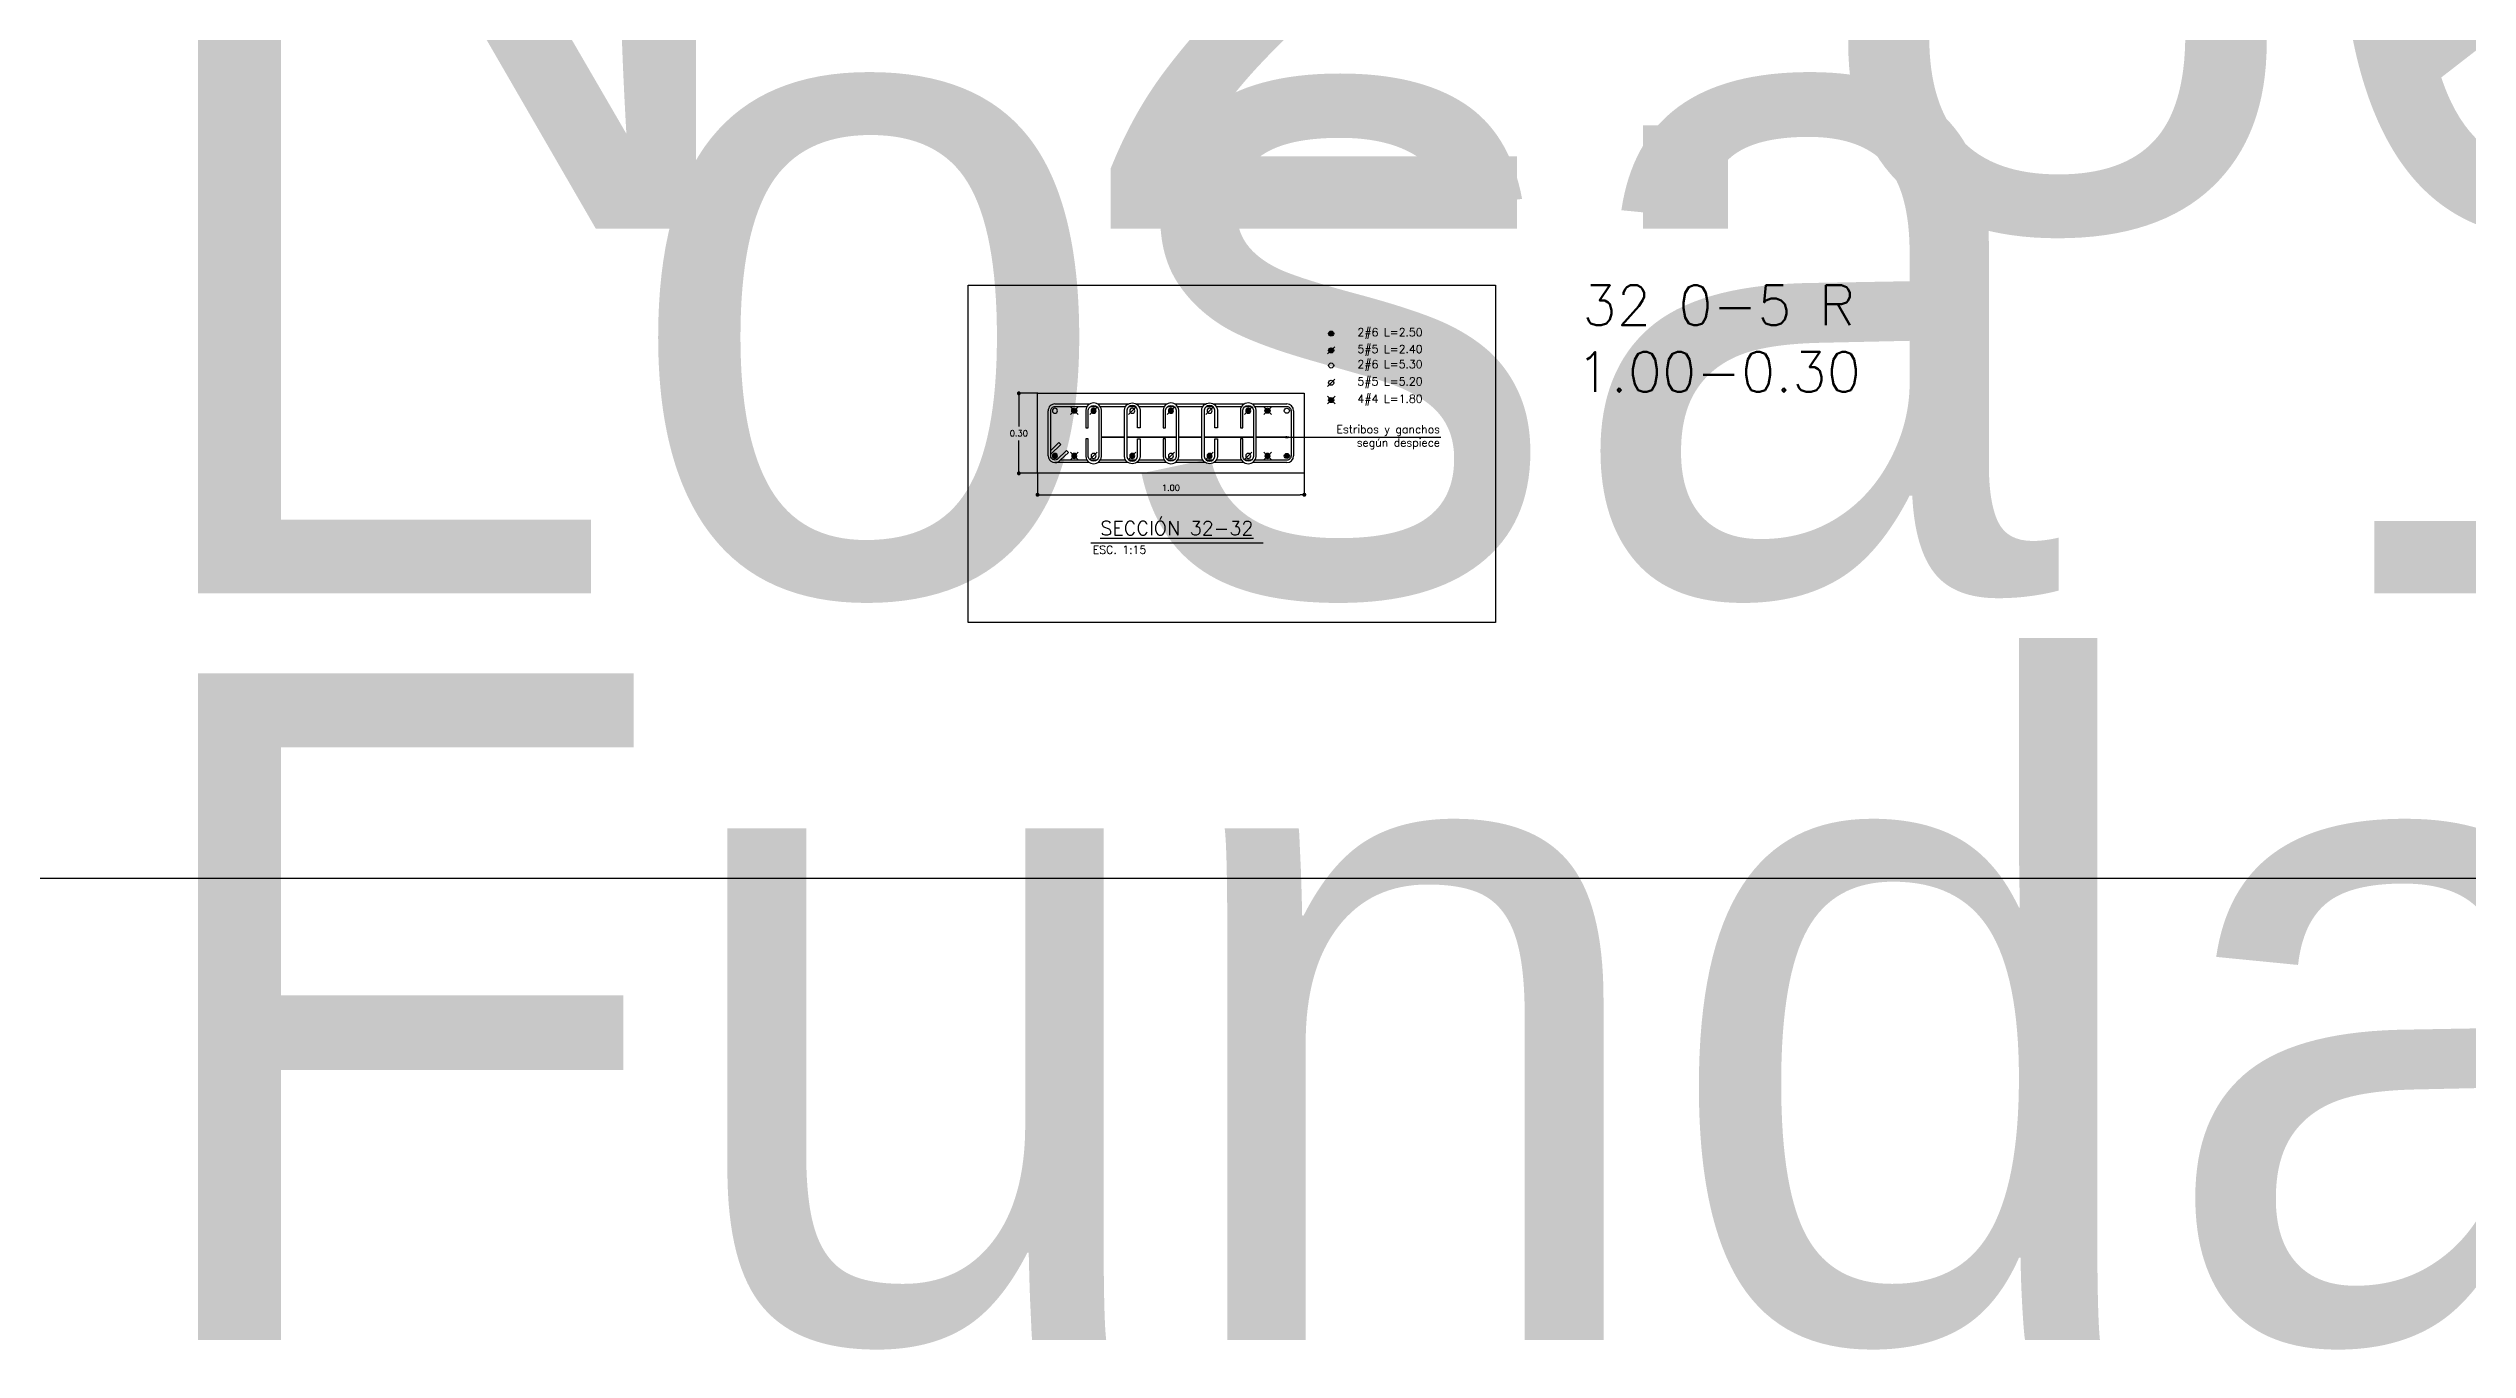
# Model space of a CAD drawing. Header units: millimetres. Extents: x 34 to 103.9, y 11.5 to 37.7.
# Drawn here: x 43.71 to 52.78, y 11.5 to 16.38 of the extents above; entities that cross this region are included whole.
import ezdxf
from ezdxf import colors
from ezdxf.entities.mleader import LeaderData, LeaderLine
from ezdxf.enums import TextEntityAlignment as Align
from ezdxf.math import Vec2, Vec3

# ---------------------------------------------------------------- set-up
doc = ezdxf.new("R2018")
doc.units = ezdxf.units.MM
doc.header["$LTSCALE"] = 0.01
doc.set_wipeout_variables(frame=1)
for name, color, linetype, plot in [('def', 7, 'Continuous', False), ('FC_HOJA', 230, 'Continuous', False), ('FC_TEXTO NO IMPRIMIR', 250, 'Continuous', False)]:
    doc.layers.add(name, color=color, linetype=linetype, plot=plot)
for name, color, linetype in [('FC_BORDES', 4, 'Continuous'), ('FC_CAJON COLUMNAS', 4, 'Continuous'), ('FC_COTAS', 1, 'Continuous'), ('FC_ESTRIBOS', 3, 'Continuous'), ('FC_GANCHOS', 4, 'Continuous'), ('FC_R-200', 5, 'Continuous'), ('FC_R-80', 11, 'Continuous'), ('FC_REFUERZO 2', 1, 'Continuous')]:
    doc.layers.add(name, color=color, linetype=linetype)
doc.styles.add('FC_TEXT', font='romans.shx', dxfattribs={"height": 0.002})
doc.styles.add('FC_TEXT1', font='romans.shx')
doc.styles.get("Standard").update_dxf_attribs({"font": 'romans.shx'})
doc.dimstyles.new('FC_COTAS', dxfattribs={"dimtxt": 0.0015, "dimasz": 0.001, "dimexe": 0, "dimexo": 0, "dimgap": 0.001, "dimtad": 1, "dimtih": 1, "dimtoh": 1, "dimzin": 0, "dimdsep": 46, "dimtxsty": 'FC_TEXT1', "dimblk": 'DOT', "dimcen": 0.09, "dimclrd": 256, "dimclre": 256, "dimclrt": 256, "dimadec": 0, "dimazin": 0, "dimtfac": 1, "dimtix": 1, "dimtmove": 2, "dimatfit": 3, "dimfxl": 1.002, "dimtolj": 1, "dimtzin": 0, "dimlwd": -1, "dimarcsym": 0})

# ---------------------------------------------------------------- blocks, each defined once
blk = doc.blocks.new('*U17')
at = {"layer": 'FC_R-80', "lineweight": 25, "flags": 104}
blk.add_attdef('N+00.00', text='', height=0.002, dxfattribs=at).set_placement((-0.02533, 0.00282), align=Align.BOTTOM_LEFT)
blk = doc.blocks.new('*U23')
at = {"layer": 'FC_R-80', "lineweight": 25, "flags": 104}
blk.add_attdef('N+00.00', text='', height=0.002, dxfattribs=at).set_placement((-0.02533, 0.00282), align=Align.BOTTOM_LEFT)
blk = doc.blocks.new('*U85')
at = {"layer": 'FC_ESTRIBOS'}
for p, q in [((-0.0847, 0), (0.0847, 0)), ((-0.11, -0.8947), (-0.11, -0.0253)), ((0.11, -0.0253), (0.11, -0.8947)), ((0.0847, -0.92), (-0.0847, -0.92))]:
    blk.add_line(p, q, dxfattribs=at)
blk.add_lwpolyline([(-0.0978, -0.0339, -0.595586), (-0.0847, -0.0096), (0.0847, -0.0096, -0.414214), (0.1004, -0.0253), (0.1004, -0.8947, -0.414214), (0.0847, -0.9104), (-0.0847, -0.9104, -0.414214), (-0.1004, -0.8947), (-0.1004, -0.0452)], format="xyb", dxfattribs=at)
for points in [[(-0.1004, -0.0452), (-0.0715, -0.0757), (-0.0645, -0.0691), (-0.0978, -0.0339)], [(-0.0782, -0.0096), (-0.0418, -0.047), (-0.0349, -0.0403), (-0.0648, -0.0096)]]:
    blk.add_lwpolyline(points, dxfattribs=at)
for centre, start, end in [((0.0847, -0.0253), 360, 90), ((-0.0847, -0.0253), 90, 231.6004), ((-0.0847, -0.8947), 180, 270), ((0.0847, -0.8947), 270, 360)]:
    blk.add_arc(centre, 0.0253, start, end, dxfattribs=at)
blk = doc.blocks.new('*U86')
at = {"layer": 'FC_R-200', "color": 4, "ltscale": 1.5}
blk.add_lwpolyline([(-0.02154, 0), (0.02154, 0)], dxfattribs=at)
at = {"layer": 'FC_R-200', "ltscale": 1.5, "style": 'FC_TEXT1'}
blk.add_attdef('%%UTÍTULO', text='', height=0.0035, dxfattribs=at).set_placement((0, 0.00366), align=Align.MIDDLE_CENTER)
at = {"layer": 'FC_R-80', "ltscale": 1.5, "style": 'FC_TEXT1'}
blk.add_attdef('ESCALA', text='', height=0.002, dxfattribs=at).set_placement((-0.02102, -0.0017), align=Align.MIDDLE_LEFT)
blk = doc.blocks.new('_Dot')
at = {"color": 0, "linetype": 'ByBlock', "lineweight": -2}
blk.add_line((-0.5, 0), (-1, 0), dxfattribs=at)
at = {"color": 0, "linetype": 'ByBlock', "const_width": 0.5}
blk.add_lwpolyline([(-0.25, 0, 1), (0.25, 0, 1)], format="xyb", close=True, dxfattribs=at)
blk = doc.blocks.new('*D203')
at = {"layer": 'def', "color": 0, "ltscale": 0.6, "transparency": 16777216}
for p in [(47.3528, 15.0904), (47.4229, 15.0904), (47.4229, 14.7904)]:
    blk.add_point(p, dxfattribs=at)
at = {"layer": 'FC_COTAS', "lineweight": -2, "ltscale": 0.6, "transparency": 16777216}
for p, q in [((47.4229, 15.0904), (47.3528, 15.0904)), ((47.4229, 14.7904), (47.3528, 14.7904))]:
    blk.add_line(p, q, dxfattribs=at)
at = {"layer": 'FC_COTAS', "ltscale": 0.6, "transparency": 16777216}
for p, q in [((47.3528, 15.0754), (47.3528, 14.9666)), ((47.3528, 14.8054), (47.3528, 14.9141))]:
    blk.add_line(p, q, dxfattribs=at)
at = {"layer": 'FC_COTAS', "ltscale": 0.6, "transparency": 16777216, "xscale": 0.015, "yscale": 0.015, "zscale": 0.015}
for p, rotation in [((47.3528, 15.0904), 90), ((47.3528, 14.7904), 270)]:
    blk.add_blockref('_Dot', p, dxfattribs=dict(at, rotation=rotation))
at = {"layer": 'FC_COTAS', "ltscale": 0.6, "transparency": 16777216, "insert": (47.3528, 14.9404), "char_height": 0.0225, "attachment_point": 5, "style": 'FC_TEXT1'}
blk.add_mtext('\\A1;0.30', dxfattribs=at)
blk = doc.blocks.new('*U16')
h = blk.add_hatch(color=256)
h.dxf.hatch_style = 1
edge = h.paths.add_edge_path()
edge.add_arc((0, 0), 0.0119, 0, 360, ccw=False)
blk.add_circle((0, 0), 0.0119)
blk = doc.blocks.new('*U20')
blk.add_circle((0, 0), 0.0119)
blk = doc.blocks.new('*U58')
at = {"ltscale": 0.35}
blk.add_line((0.017, 0.017), (-0.017, -0.017), dxfattribs=at)
blk.add_circle((0, 0), 0.0119)
blk = doc.blocks.new('*D204')
at = {"layer": 'def', "color": 0, "ltscale": 0.6, "transparency": 16777216}
for p in [(47.4229, 14.7904), (48.4229, 14.7904), (48.4229, 14.7101)]:
    blk.add_point(p, dxfattribs=at)
at = {"layer": 'FC_COTAS', "lineweight": -2, "ltscale": 0.6, "transparency": 16777216}
for p, q in [((47.4229, 14.7904), (47.4229, 14.7101)), ((48.4229, 14.7904), (48.4229, 14.7101))]:
    blk.add_line(p, q, dxfattribs=at)
at = {"layer": 'FC_COTAS', "ltscale": 0.6, "transparency": 16777216}
blk.add_line((47.4379, 14.7101), (48.4079, 14.7101), dxfattribs=at)
at = {"layer": 'FC_COTAS', "ltscale": 0.6, "transparency": 16777216, "xscale": 0.015, "yscale": 0.015, "zscale": 0.015, "rotation": 180}
blk.add_blockref('_Dot', (47.4229, 14.7101), dxfattribs=at)
at = {"layer": 'FC_COTAS', "ltscale": 0.6, "transparency": 16777216, "xscale": 0.015, "yscale": 0.015, "zscale": 0.015}
blk.add_blockref('_Dot', (48.4229, 14.7101), dxfattribs=at)
at = {"layer": 'FC_COTAS', "ltscale": 0.6, "transparency": 16777216, "insert": (47.9229, 14.7363), "char_height": 0.0225, "attachment_point": 5, "style": 'FC_TEXT1'}
blk.add_mtext('\\A1;1.00', dxfattribs=at)
blk = doc.blocks.new('*U82')
h = blk.add_hatch(color=256)
h.dxf.hatch_style = 1
edge = h.paths.add_edge_path()
edge.add_arc((0, 0), 0.0119, 0, 360, ccw=False)
at = {"ltscale": 0.35}
blk.add_line((0.017, 0.017), (-0.017, -0.017), dxfattribs=at)
blk.add_circle((0, 0), 0.0119)
blk = doc.blocks.new('*U81')
h = blk.add_hatch(color=256)
h.dxf.hatch_style = 1
edge = h.paths.add_edge_path()
edge.add_arc((0, 0), 0.0119, 0, 360, ccw=False)
at = {"ltscale": 0.35}
blk.add_line((0.017, 0.017), (-0.017, -0.017), dxfattribs=at)
blk.add_circle((0, 0), 0.0119)
blk = doc.blocks.new('*U72')
h = blk.add_hatch(color=256)
h.dxf.hatch_style = 1
edge = h.paths.add_edge_path()
edge.add_arc((0, 0), 0.0119, 0, 360, ccw=False)
at = {"ltscale": 0.35}
blk.add_line((0.017, 0.017), (-0.017, -0.017), dxfattribs=at)
blk.add_circle((0, 0), 0.0119)
blk = doc.blocks.new('*U84')
h = blk.add_hatch(color=256)
h.dxf.hatch_style = 1
edge = h.paths.add_edge_path()
edge.add_arc((0, 0), 0.0119, 0, 360, ccw=False)
at = {"ltscale": 0.35}
blk.add_line((0.017, 0.017), (-0.017, -0.017), dxfattribs=at)
blk.add_circle((0, 0), 0.0119)
blk = doc.blocks.new('*U83')
h = blk.add_hatch(color=256)
h.dxf.hatch_style = 1
edge = h.paths.add_edge_path()
edge.add_arc((0, 0), 0.0119, 0, 360, ccw=False)
at = {"ltscale": 0.35}
blk.add_line((0.017, 0.017), (-0.017, -0.017), dxfattribs=at)
blk.add_circle((0, 0), 0.0119)
blk = doc.blocks.new('*U80')
h = blk.add_hatch(color=256)
h.dxf.hatch_style = 1
edge = h.paths.add_edge_path()
edge.add_arc((0, 0), 0.0119, 0, 360, ccw=False)
at = {"ltscale": 0.35}
blk.add_line((0.017, 0.017), (-0.017, -0.017), dxfattribs=at)
blk.add_circle((0, 0), 0.0119)
blk = doc.blocks.new('*U76')
blk.add_wipeout([(0.1047, -0.0294), (0.1728, -0.0294), (0.1769, -0.0285), (0.1804, -0.0274), (0.1838, -0.0258), (0.1869, -0.0237), (0.1897, -0.0213), (0.1923, -0.0186), (0.1944, -0.0156), (0.1962, -0.0123), (0.1975, -0.0089), (0.1984, -0.0053), (0.1988, -0.0016), (0.1988, 0.0021), (0.1983, 0.0058), (0.1973, 0.0094), (0.1959, 0.0128), (0.1941, 0.0161), (0.1919, 0.019), (0.1893, 0.0217), (0.1865, 0.0241), (0.1833, 0.026), (0.1799, 0.0276), (0.1764, 0.0287), (0.1726, 0.0294), (-0.0032, 0.0294), (-0.0071, 0.0287), (-0.0106, 0.0276), (-0.014, 0.026), (-0.0171, 0.0241), (-0.02, 0.0217), (-0.0226, 0.019), (-0.0248, 0.0161), (-0.0266, 0.0128), (-0.028, 0.0094), (-0.029, 0.0058), (-0.0295, 0.0021), (-0.0295, -0.0016), (-0.0291, -0.0053), (-0.0282, -0.0089), (-0.0268, -0.0123), (-0.0251, -0.0156), (-0.0229, -0.0186), (-0.0204, -0.0213), (-0.0176, -0.0237), (-0.0145, -0.0258), (-0.0111, -0.0274), (-0.0076, -0.0285), (-0.004, -0.0293), (-0.0026, -0.0294), (0.0646, -0.0294), (0.0646, -0.0198), (-0.0022, -0.0198), (-0.0027, -0.0197), (-0.0051, -0.0193), (-0.0075, -0.0185), (-0.0098, -0.0174), (-0.0119, -0.016), (-0.0138, -0.0144), (-0.0155, -0.0126), (-0.0169, -0.0105), (-0.0181, -0.0083), (-0.019, -0.006), (-0.0196, -0.0036), (-0.0199, -0.0011), (-0.0199, 0.0014), (-0.0195, 0.0039), (-0.0189, 0.0063), (-0.0179, 0.0086), (-0.0167, 0.0108), (-0.0152, 0.0128), (-0.0135, 0.0146), (-0.0116, 0.0162), (-0.0094, 0.0175), (-0.0072, 0.0186), (-0.0048, 0.0193), (-0.0024, 0.0198), (0.1717, 0.0198), (0.1741, 0.0193), (0.1765, 0.0186), (0.1788, 0.0175), (0.1809, 0.0162), (0.1828, 0.0146), (0.1846, 0.0128), (0.186, 0.0108), (0.1873, 0.0086), (0.1882, 0.0063), (0.1889, 0.0039), (0.1892, 0.0014), (0.1892, -0.0011), (0.1889, -0.0036), (0.1883, -0.006), (0.1874, -0.0083), (0.1862, -0.0105), (0.1848, -0.0126), (0.1831, -0.0144), (0.1812, -0.016), (0.1791, -0.0174), (0.1768, -0.0185), (0.1745, -0.0193), (0.1718, -0.0198), (0.1047, -0.0198)])
blk.add_lwpolyline([(0.1047, -0.0198), (0.1714, -0.0198, 0.900773), (0.1714, 0.0198), (-0.0021, 0.0198, 0.900773), (-0.0021, -0.0198), (0.0646, -0.0198), (0.0646, -0.0294), (-0.0025, -0.0294, -0.917819), (-0.0025, 0.0294), (0.1718, 0.0294), (0.1718, 0.0294, -0.917819), (0.1718, -0.0294), (0.1047, -0.0294)], format="xyb", close=True)
blk = doc.blocks.new('*U77')
blk.add_wipeout([(0.1047, -0.0294), (0.1728, -0.0294), (0.1769, -0.0285), (0.1804, -0.0274), (0.1838, -0.0258), (0.1869, -0.0237), (0.1897, -0.0213), (0.1923, -0.0186), (0.1944, -0.0156), (0.1962, -0.0123), (0.1975, -0.0089), (0.1984, -0.0053), (0.1988, -0.0016), (0.1988, 0.0021), (0.1983, 0.0058), (0.1973, 0.0094), (0.1959, 0.0128), (0.1941, 0.0161), (0.1919, 0.019), (0.1893, 0.0217), (0.1865, 0.0241), (0.1833, 0.026), (0.1799, 0.0276), (0.1764, 0.0287), (0.1726, 0.0294), (-0.0032, 0.0294), (-0.0071, 0.0287), (-0.0106, 0.0276), (-0.014, 0.026), (-0.0171, 0.0241), (-0.02, 0.0217), (-0.0226, 0.019), (-0.0248, 0.0161), (-0.0266, 0.0128), (-0.028, 0.0094), (-0.029, 0.0058), (-0.0295, 0.0021), (-0.0295, -0.0016), (-0.0291, -0.0053), (-0.0282, -0.0089), (-0.0268, -0.0123), (-0.0251, -0.0156), (-0.0229, -0.0186), (-0.0204, -0.0213), (-0.0176, -0.0237), (-0.0145, -0.0258), (-0.0111, -0.0274), (-0.0076, -0.0285), (-0.004, -0.0293), (-0.0026, -0.0294), (0.0646, -0.0294), (0.0646, -0.0198), (-0.0022, -0.0198), (-0.0027, -0.0197), (-0.0051, -0.0193), (-0.0075, -0.0185), (-0.0098, -0.0174), (-0.0119, -0.016), (-0.0138, -0.0144), (-0.0155, -0.0126), (-0.0169, -0.0105), (-0.0181, -0.0083), (-0.019, -0.006), (-0.0196, -0.0036), (-0.0199, -0.0011), (-0.0199, 0.0014), (-0.0195, 0.0039), (-0.0189, 0.0063), (-0.0179, 0.0086), (-0.0167, 0.0108), (-0.0152, 0.0128), (-0.0135, 0.0146), (-0.0116, 0.0162), (-0.0094, 0.0175), (-0.0072, 0.0186), (-0.0048, 0.0193), (-0.0024, 0.0198), (0.1717, 0.0198), (0.1741, 0.0193), (0.1765, 0.0186), (0.1788, 0.0175), (0.1809, 0.0162), (0.1828, 0.0146), (0.1846, 0.0128), (0.186, 0.0108), (0.1873, 0.0086), (0.1882, 0.0063), (0.1889, 0.0039), (0.1892, 0.0014), (0.1892, -0.0011), (0.1889, -0.0036), (0.1883, -0.006), (0.1874, -0.0083), (0.1862, -0.0105), (0.1848, -0.0126), (0.1831, -0.0144), (0.1812, -0.016), (0.1791, -0.0174), (0.1768, -0.0185), (0.1745, -0.0193), (0.1718, -0.0198), (0.1047, -0.0198)])
blk.add_lwpolyline([(0.1047, -0.0198), (0.1714, -0.0198, 0.900773), (0.1714, 0.0198), (-0.0021, 0.0198, 0.900773), (-0.0021, -0.0198), (0.0646, -0.0198), (0.0646, -0.0294), (-0.0025, -0.0294, -0.917819), (-0.0025, 0.0294), (0.1718, 0.0294), (0.1718, 0.0294, -0.917819), (0.1718, -0.0294), (0.1047, -0.0294)], format="xyb", close=True)
blk = doc.blocks.new('*U78')
blk.add_wipeout([(0.1047, -0.0294), (0.1728, -0.0294), (0.1769, -0.0285), (0.1804, -0.0274), (0.1838, -0.0258), (0.1869, -0.0237), (0.1897, -0.0213), (0.1923, -0.0186), (0.1944, -0.0156), (0.1962, -0.0123), (0.1975, -0.0089), (0.1984, -0.0053), (0.1988, -0.0016), (0.1988, 0.0021), (0.1983, 0.0058), (0.1973, 0.0094), (0.1959, 0.0128), (0.1941, 0.0161), (0.1919, 0.019), (0.1893, 0.0217), (0.1865, 0.0241), (0.1833, 0.026), (0.1799, 0.0276), (0.1764, 0.0287), (0.1726, 0.0294), (-0.0032, 0.0294), (-0.0071, 0.0287), (-0.0106, 0.0276), (-0.014, 0.026), (-0.0171, 0.0241), (-0.02, 0.0217), (-0.0226, 0.019), (-0.0248, 0.0161), (-0.0266, 0.0128), (-0.028, 0.0094), (-0.029, 0.0058), (-0.0295, 0.0021), (-0.0295, -0.0016), (-0.0291, -0.0053), (-0.0282, -0.0089), (-0.0268, -0.0123), (-0.0251, -0.0156), (-0.0229, -0.0186), (-0.0204, -0.0213), (-0.0176, -0.0237), (-0.0145, -0.0258), (-0.0111, -0.0274), (-0.0076, -0.0285), (-0.004, -0.0293), (-0.0026, -0.0294), (0.0646, -0.0294), (0.0646, -0.0198), (-0.0022, -0.0198), (-0.0027, -0.0197), (-0.0051, -0.0193), (-0.0075, -0.0185), (-0.0098, -0.0174), (-0.0119, -0.016), (-0.0138, -0.0144), (-0.0155, -0.0126), (-0.0169, -0.0105), (-0.0181, -0.0083), (-0.019, -0.006), (-0.0196, -0.0036), (-0.0199, -0.0011), (-0.0199, 0.0014), (-0.0195, 0.0039), (-0.0189, 0.0063), (-0.0179, 0.0086), (-0.0167, 0.0108), (-0.0152, 0.0128), (-0.0135, 0.0146), (-0.0116, 0.0162), (-0.0094, 0.0175), (-0.0072, 0.0186), (-0.0048, 0.0193), (-0.0024, 0.0198), (0.1717, 0.0198), (0.1741, 0.0193), (0.1765, 0.0186), (0.1788, 0.0175), (0.1809, 0.0162), (0.1828, 0.0146), (0.1846, 0.0128), (0.186, 0.0108), (0.1873, 0.0086), (0.1882, 0.0063), (0.1889, 0.0039), (0.1892, 0.0014), (0.1892, -0.0011), (0.1889, -0.0036), (0.1883, -0.006), (0.1874, -0.0083), (0.1862, -0.0105), (0.1848, -0.0126), (0.1831, -0.0144), (0.1812, -0.016), (0.1791, -0.0174), (0.1768, -0.0185), (0.1745, -0.0193), (0.1718, -0.0198), (0.1047, -0.0198)])
blk.add_lwpolyline([(0.1047, -0.0198), (0.1714, -0.0198, 0.900773), (0.1714, 0.0198), (-0.0021, 0.0198, 0.900773), (-0.0021, -0.0198), (0.0646, -0.0198), (0.0646, -0.0294), (-0.0025, -0.0294, -0.917819), (-0.0025, 0.0294), (0.1718, 0.0294), (0.1718, 0.0294, -0.917819), (0.1718, -0.0294), (0.1047, -0.0294)], format="xyb", close=True)
blk = doc.blocks.new('*U79')
blk.add_wipeout([(0.1047, -0.0294), (0.1728, -0.0294), (0.1769, -0.0285), (0.1804, -0.0274), (0.1838, -0.0258), (0.1869, -0.0237), (0.1897, -0.0213), (0.1923, -0.0186), (0.1944, -0.0156), (0.1962, -0.0123), (0.1975, -0.0089), (0.1984, -0.0053), (0.1988, -0.0016), (0.1988, 0.0021), (0.1983, 0.0058), (0.1973, 0.0094), (0.1959, 0.0128), (0.1941, 0.0161), (0.1919, 0.019), (0.1893, 0.0217), (0.1865, 0.0241), (0.1833, 0.026), (0.1799, 0.0276), (0.1764, 0.0287), (0.1726, 0.0294), (-0.0032, 0.0294), (-0.0071, 0.0287), (-0.0106, 0.0276), (-0.014, 0.026), (-0.0171, 0.0241), (-0.02, 0.0217), (-0.0226, 0.019), (-0.0248, 0.0161), (-0.0266, 0.0128), (-0.028, 0.0094), (-0.029, 0.0058), (-0.0295, 0.0021), (-0.0295, -0.0016), (-0.0291, -0.0053), (-0.0282, -0.0089), (-0.0268, -0.0123), (-0.0251, -0.0156), (-0.0229, -0.0186), (-0.0204, -0.0213), (-0.0176, -0.0237), (-0.0145, -0.0258), (-0.0111, -0.0274), (-0.0076, -0.0285), (-0.004, -0.0293), (-0.0026, -0.0294), (0.0646, -0.0294), (0.0646, -0.0198), (-0.0022, -0.0198), (-0.0027, -0.0197), (-0.0051, -0.0193), (-0.0075, -0.0185), (-0.0098, -0.0174), (-0.0119, -0.016), (-0.0138, -0.0144), (-0.0155, -0.0126), (-0.0169, -0.0105), (-0.0181, -0.0083), (-0.019, -0.006), (-0.0196, -0.0036), (-0.0199, -0.0011), (-0.0199, 0.0014), (-0.0195, 0.0039), (-0.0189, 0.0063), (-0.0179, 0.0086), (-0.0167, 0.0108), (-0.0152, 0.0128), (-0.0135, 0.0146), (-0.0116, 0.0162), (-0.0094, 0.0175), (-0.0072, 0.0186), (-0.0048, 0.0193), (-0.0024, 0.0198), (0.1717, 0.0198), (0.1741, 0.0193), (0.1765, 0.0186), (0.1788, 0.0175), (0.1809, 0.0162), (0.1828, 0.0146), (0.1846, 0.0128), (0.186, 0.0108), (0.1873, 0.0086), (0.1882, 0.0063), (0.1889, 0.0039), (0.1892, 0.0014), (0.1892, -0.0011), (0.1889, -0.0036), (0.1883, -0.006), (0.1874, -0.0083), (0.1862, -0.0105), (0.1848, -0.0126), (0.1831, -0.0144), (0.1812, -0.016), (0.1791, -0.0174), (0.1768, -0.0185), (0.1745, -0.0193), (0.1718, -0.0198), (0.1047, -0.0198)])
blk.add_lwpolyline([(0.1047, -0.0198), (0.1714, -0.0198, 0.900773), (0.1714, 0.0198), (-0.0021, 0.0198, 0.900773), (-0.0021, -0.0198), (0.0646, -0.0198), (0.0646, -0.0294), (-0.0025, -0.0294, -0.917819), (-0.0025, 0.0294), (0.1718, 0.0294), (0.1718, 0.0294, -0.917819), (0.1718, -0.0294), (0.1047, -0.0294)], format="xyb", close=True)
blk = doc.blocks.new('*U74')
blk.add_wipeout([(0.1047, -0.0294), (0.1728, -0.0294), (0.1769, -0.0285), (0.1804, -0.0274), (0.1838, -0.0258), (0.1869, -0.0237), (0.1897, -0.0213), (0.1923, -0.0186), (0.1944, -0.0156), (0.1962, -0.0123), (0.1975, -0.0089), (0.1984, -0.0053), (0.1988, -0.0016), (0.1988, 0.0021), (0.1983, 0.0058), (0.1973, 0.0094), (0.1959, 0.0128), (0.1941, 0.0161), (0.1919, 0.019), (0.1893, 0.0217), (0.1865, 0.0241), (0.1833, 0.026), (0.1799, 0.0276), (0.1764, 0.0287), (0.1726, 0.0294), (-0.0032, 0.0294), (-0.0071, 0.0287), (-0.0106, 0.0276), (-0.014, 0.026), (-0.0171, 0.0241), (-0.02, 0.0217), (-0.0226, 0.019), (-0.0248, 0.0161), (-0.0266, 0.0128), (-0.028, 0.0094), (-0.029, 0.0058), (-0.0295, 0.0021), (-0.0295, -0.0016), (-0.0291, -0.0053), (-0.0282, -0.0089), (-0.0268, -0.0123), (-0.0251, -0.0156), (-0.0229, -0.0186), (-0.0204, -0.0213), (-0.0176, -0.0237), (-0.0145, -0.0258), (-0.0111, -0.0274), (-0.0076, -0.0285), (-0.004, -0.0293), (-0.0026, -0.0294), (0.0646, -0.0294), (0.0646, -0.0198), (-0.0022, -0.0198), (-0.0027, -0.0197), (-0.0051, -0.0193), (-0.0075, -0.0185), (-0.0098, -0.0174), (-0.0119, -0.016), (-0.0138, -0.0144), (-0.0155, -0.0126), (-0.0169, -0.0105), (-0.0181, -0.0083), (-0.019, -0.006), (-0.0196, -0.0036), (-0.0199, -0.0011), (-0.0199, 0.0014), (-0.0195, 0.0039), (-0.0189, 0.0063), (-0.0179, 0.0086), (-0.0167, 0.0108), (-0.0152, 0.0128), (-0.0135, 0.0146), (-0.0116, 0.0162), (-0.0094, 0.0175), (-0.0072, 0.0186), (-0.0048, 0.0193), (-0.0024, 0.0198), (0.1717, 0.0198), (0.1741, 0.0193), (0.1765, 0.0186), (0.1788, 0.0175), (0.1809, 0.0162), (0.1828, 0.0146), (0.1846, 0.0128), (0.186, 0.0108), (0.1873, 0.0086), (0.1882, 0.0063), (0.1889, 0.0039), (0.1892, 0.0014), (0.1892, -0.0011), (0.1889, -0.0036), (0.1883, -0.006), (0.1874, -0.0083), (0.1862, -0.0105), (0.1848, -0.0126), (0.1831, -0.0144), (0.1812, -0.016), (0.1791, -0.0174), (0.1768, -0.0185), (0.1745, -0.0193), (0.1718, -0.0198), (0.1047, -0.0198)])
blk.add_lwpolyline([(0.1047, -0.0198), (0.1714, -0.0198, 0.900773), (0.1714, 0.0198), (-0.0021, 0.0198, 0.900773), (-0.0021, -0.0198), (0.0646, -0.0198), (0.0646, -0.0294), (-0.0025, -0.0294, -0.917819), (-0.0025, 0.0294), (0.1718, 0.0294), (0.1718, 0.0294, -0.917819), (0.1718, -0.0294), (0.1047, -0.0294)], format="xyb", close=True)
blk = doc.blocks.new('*U75')
h = blk.add_hatch(color=256)
h.dxf.hatch_style = 1
edge = h.paths.add_edge_path()
edge.add_arc((0, 0), 0.0119, 0, 360, ccw=False)
for p, q in [((0.018, -0.018), (-0.018, 0.018)), ((-0.018, -0.018), (0.018, 0.018))]:
    blk.add_line(p, q)
blk.add_circle((0, 0), 0.0119)
blk = doc.blocks.new('*U73')
h = blk.add_hatch(color=256)
h.dxf.hatch_style = 1
edge = h.paths.add_edge_path()
edge.add_arc((0, 0), 0.0119, 0, 360, ccw=False)
for p, q in [((0.018, -0.018), (-0.018, 0.018)), ((-0.018, -0.018), (0.018, 0.018))]:
    blk.add_line(p, q)
blk.add_circle((0, 0), 0.0119)
blk = doc.blocks.new('*U71')
h = blk.add_hatch(color=256)
h.dxf.hatch_style = 1
edge = h.paths.add_edge_path()
edge.add_arc((0, 0), 0.0119, 0, 360, ccw=False)
for p, q in [((0.018, -0.018), (-0.018, 0.018)), ((-0.018, -0.018), (0.018, 0.018))]:
    blk.add_line(p, q)
blk.add_circle((0, 0), 0.0119)
blk = doc.blocks.new('*U70')
h = blk.add_hatch(color=256)
h.dxf.hatch_style = 1
edge = h.paths.add_edge_path()
edge.add_arc((0, 0), 0.0119, 0, 360, ccw=False)
for p, q in [((0.018, -0.018), (-0.018, 0.018)), ((-0.018, -0.018), (0.018, 0.018))]:
    blk.add_line(p, q)
blk.add_circle((0, 0), 0.0119)
blk = doc.blocks.new('*U69')
h = blk.add_hatch(color=256)
h.dxf.hatch_style = 1
edge = h.paths.add_edge_path()
edge.add_arc((0, 0), 0.0119, 0, 360, ccw=False)
for p, q in [((0.018, -0.018), (-0.018, 0.018)), ((-0.018, -0.018), (0.018, 0.018))]:
    blk.add_line(p, q)
blk.add_circle((0, 0), 0.0119)

msp = doc.modelspace()

# ---------------------------------------------------------------- linework, layer by layer
at = {"layer": 'FC_BORDES', "color": 4, "ltscale": 0.9}
msp.add_lwpolyline([(47.4229, 14.7904), (47.4229, 15.0904), (48.4229, 15.0904), (48.4229, 14.7904)], close=True, dxfattribs=at)

# ---------------------------------------------------------------- block references
at = {"layer": 'FC_COTAS'}
ref = msp.add_blockref('*U23', (45.9011, 20.7957), dxfattribs=dict(at, xscale=75, yscale=75, zscale=75))
lines = msp.add_mtext('N+0.00\\PLosa 1-A', dxfattribs={"layer": 'FC_R-80', "lineweight": 25, "insert": (44.0011, 21.0073), "char_height": 2.5, "attachment_point": 1})
ref.add_attrib('N+00.00', '', (44.0011, 21.0073), dxfattribs={"flags": 104}).embed_mtext(lines)
ref = msp.add_blockref('*U17', (45.9011, 17.9957), dxfattribs=dict(at, xscale=75, yscale=75, zscale=75))
lines = msp.add_mtext('N-2.80\\PFundación', dxfattribs={"layer": 'FC_R-80', "lineweight": 25, "insert": (44.0011, 18.2073), "char_height": 2.5, "attachment_point": 1})
ref.add_attrib('N+00.00', '', (44.0011, 18.2073), dxfattribs={"flags": 104}).embed_mtext(lines)
at = {"layer": 'FC_ESTRIBOS', "rotation": 90}
msp.add_blockref('*U85', (47.4629, 14.9404), dxfattribs=at)
at = {"layer": 'FC_R-200', "xscale": 15, "yscale": 15, "zscale": 15}
msp.add_blockref('*U86', (47.9452, 14.5294), dxfattribs=at).add_auto_attribs({'%%UTÍTULO': '%%USECCIÓN 32-32', 'ESCALA': 'ESC. 1:15'})
at = {"layer": 'FC_REFUERZO 2', "ltscale": 0.9, "xscale": 0.8, "yscale": 0.8, "zscale": 0.8}
for name, p in [('*U82', (48.5237, 15.2515)), ('*U16', (48.5237, 15.3145)), ('*U20', (48.5237, 15.1947)), ('*U75', (48.5237, 15.0651)), ('*U58', (48.5237, 15.1299))]:
    msp.add_blockref(name, p, dxfattribs=at)
at = {"layer": 'FC_REFUERZO 2', "ltscale": 0.9, "yscale": 0.8, "zscale": 0.8}
for name, p, xscale, rotation in [('*U20', (47.4882, 15.025), -0.8, 270), ('*U81', (47.6331, 15.025), -0.8, 270), ('*U58', (47.778, 15.025), -0.8, 270), ('*U84', (47.9229, 15.025), -0.8, 270), ('*U58', (48.0678, 15.025), -0.8, 270), ('*U80', (48.2127, 15.025), -0.8, 270), ('*U20', (48.3576, 15.025), 0.8, 90), ('*U16', (47.4882, 14.8557), -0.8, 270), ('*U58', (47.6331, 14.8557), -0.8, 270), ('*U72', (47.778, 14.8557), -0.8, 270), ('*U58', (47.9229, 14.8557), -0.8, 270), ('*U83', (48.0678, 14.8557), -0.8, 270), ('*U58', (48.2127, 14.8557), -0.8, 270), ('*U16', (48.3576, 14.8557), 0.8, 90)]:
    msp.add_blockref(name, p, dxfattribs=dict(at, xscale=xscale, rotation=rotation))

# ---------------------------------------------------------------- texts
at = {"layer": 'FC_R-80', "char_height": 0.03, "attachment_point": 6, "style": 'FC_TEXT'}
for s, insert, width in [('2#6 L=2.50', (48.8666, 15.3145), 0.274586), ('5#5 L=2.40', (48.8666, 15.2515), 0.274586), ('2#6 L=5.30', (48.8666, 15.1947), 0.274586), ('5#5 L=5.20', (48.8666, 15.1299), 0.274586), ('4#4 L=1.80', (48.8666, 15.0651), 0.274586), ('Estribos y ganchos según despiece', (48.9317, 14.9256), 0.510185)]:
    msp.add_mtext(s, dxfattribs=dict(at, insert=insert, width=width))
at = {"layer": 'FC_TEXTO NO IMPRIMIR', "insert": (49.9765, 15.4957), "char_height": 0.15, "width": 1.165786, "attachment_point": 2, "style": 'FC_TEXT'}
msp.add_mtext('32 0-5 R\\P1.00-0.30', dxfattribs=at)

# ---------------------------------------------------------------- dimensions: what is measured, and where the dimension line sits
at = {"layer": 'FC_COTAS', "ltscale": 0.6}
for base, p2, angle, picture, middle in [((47.3528, 15.0904), (47.4229, 15.0904), 90, '*D203', (47.3528, 14.9404)), ((48.4229, 14.7101), (48.4229, 14.7904), 180, '*D204', (47.9229, 14.7363))]:
    dim = msp.add_linear_dim(base=base, p1=(47.4229, 14.7904), p2=p2, angle=angle, dimstyle='FC_COTAS', override={"dimscale": 0, "dimtix": 1, "dimtofl": 1, "dimtmove": 2, "dimatfit": 3}, dxfattribs=at)
    dim.commit()
    dim.dimension.update_dxf_attribs({"geometry": picture, "text_midpoint": middle})

# ---------------------------------------------------------------- leaders
ml = msp.add_multileader_mtext('Standard', dxfattribs=at)
ml.set_content('', color=11, style='FC_TEXT1')
ml.set_leader_properties()
ml.build(insert=Vec2(0, 0))
ml.multileader.update_dxf_attribs({"text_left_attachment_type": 6, "text_right_attachment_type": 6, "dogleg_length": 0.008, "arrow_head_size": 0.03, "scale": 15})
ctx = ml.context
ctx.base_point, ctx.scale, ctx.char_height, ctx.arrow_head_size, ctx.landing_gap_size, ctx.plane_origin = Vec3(48.9203, 14.9256), 15, 0.03, 0.03, 0.015, Vec3(48.1068, 14.9256)
ctx.left_attachment, ctx.right_attachment = 6, 6
notes = []
notes.append((ctx, [(0, (1, 1, 0), (48.4702, 14.9256), (1, 0), 0.4501, [(5, [(48.3829, 14.9256), (47.9523, 14.9256), (47.7582, 14.9256), (47.6625, 14.9256), (48.048, 14.9256), (48.242, 14.9256)], 0, [])])]))
ctx.mtext.insert, ctx.mtext.flow_direction = Vec3(48.9353, 14.9556), 5
for ctx, leaders in notes:
    for number, flags, end, landing, length, lines in leaders:
        leader = LeaderData()
        leader.index, (leader.has_last_leader_line, leader.has_dogleg_vector, leader.attachment_direction) = number, flags
        leader.last_leader_point, leader.dogleg_vector, leader.dogleg_length = Vec3(end), Vec3(landing), length
        for number, points, colour, breaks in lines:
            line = LeaderLine()
            line.index, line.vertices, line.color, line.breaks = number, Vec3.list(points), colors.encode_raw_color(colour), breaks
            leader.lines.append(line)
        ctx.leaders.append(leader)

# ---------------------------------------------------------------- next in the draw order: block references
at = {"layer": 'FC_GANCHOS', "ltscale": 0.9, "xscale": -1, "rotation": 270}
for name, p in [('*U76', (47.6331, 14.8557)), ('*U78', (47.9229, 14.8557)), ('*U74', (48.2127, 14.8557))]:
    msp.add_blockref(name, p, dxfattribs=at)
at = {"layer": 'FC_GANCHOS', "ltscale": 0.9, "rotation": 90.00000000000001}
for name, p in [('*U77', (47.778, 14.8557)), ('*U79', (48.0678, 14.8557))]:
    msp.add_blockref(name, p, dxfattribs=at)

# ---------------------------------------------------------------- next in the draw order: linework, layer by layer
at = {"layer": 'FC_CAJON COLUMNAS', "ltscale": 0.6}
msp.add_lwpolyline([(33.9854, 36.2094), (72.3389, 36.2094), (72.3389, 13.2716), (33.9854, 13.2716)], close=True, dxfattribs=at)
at = {"layer": 'FC_HOJA', "ltscale": 0.6}
msp.add_lwpolyline([(47.1623, 15.4957), (49.1399, 15.4957), (49.1399, 14.2309), (47.1623, 14.2309)], close=True, dxfattribs=at)

# ---------------------------------------------------------------- next in the draw order: block references
at = {"layer": 'FC_REFUERZO 2', "ltscale": 0.9, "xscale": 0.8, "yscale": 0.8, "zscale": 0.8}
for name, p in [('*U73', (47.5607, 15.025)), ('*U70', (48.2851, 15.025))]:
    msp.add_blockref(name, p, dxfattribs=at)
at = {"layer": 'FC_REFUERZO 2', "ltscale": 0.9, "xscale": -0.8, "yscale": 0.8, "zscale": 0.8, "rotation": 180}
for name, p in [('*U71', (47.5607, 14.8557)), ('*U69', (48.2851, 14.8557))]:
    msp.add_blockref(name, p, dxfattribs=at)

doc.saveas('drawing.dxf')
